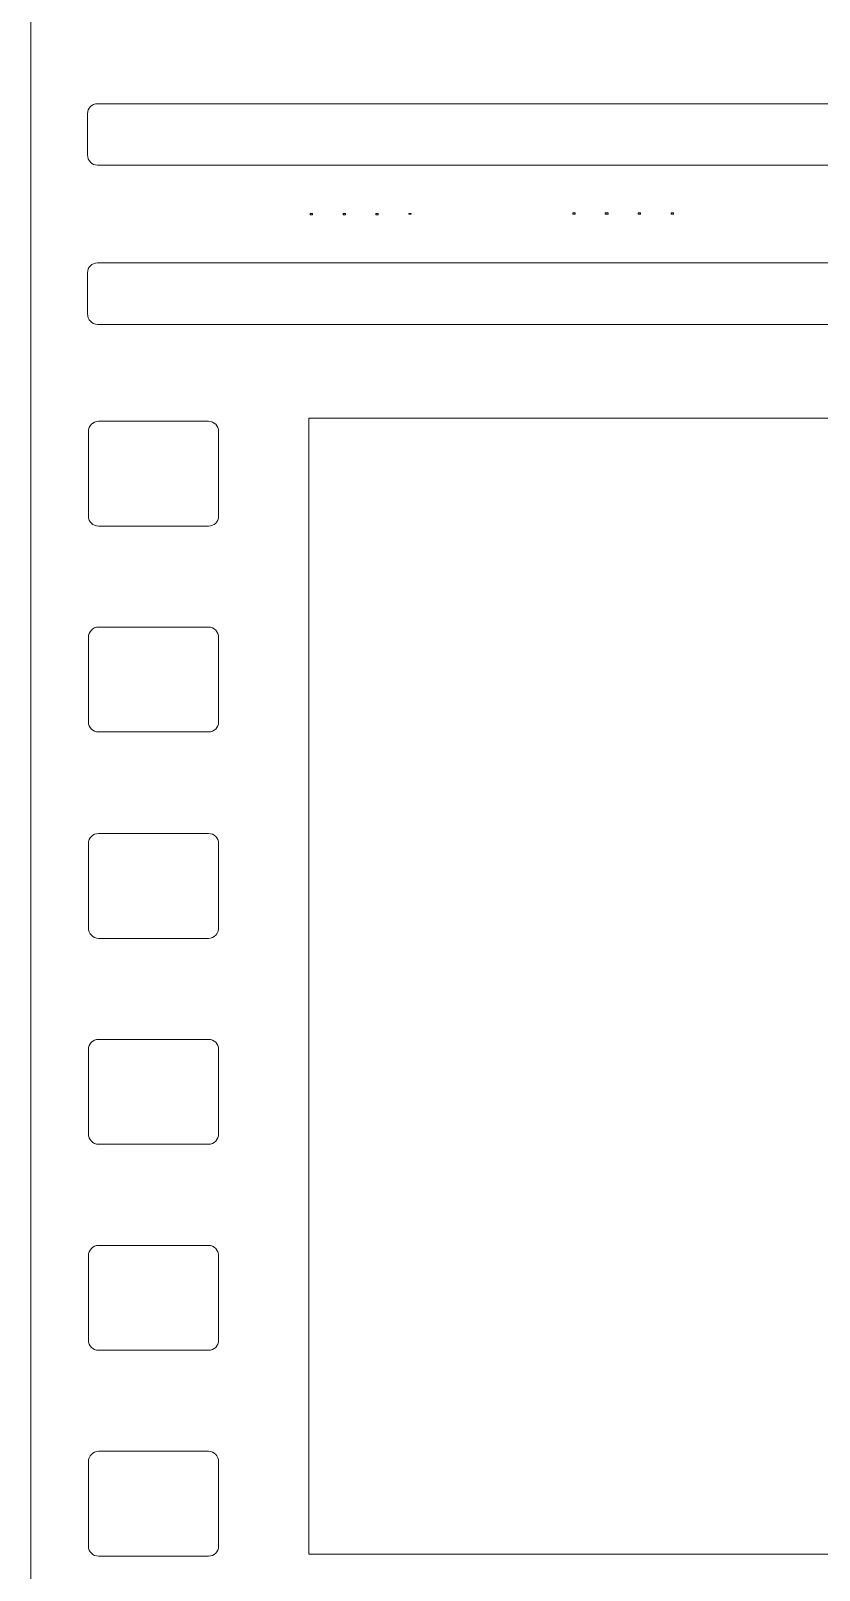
# Model space of a CAD drawing. Header units: centimetres. Extents: x -7.3 to 7.2, y -9.5 to 9.5.
# Drawn here: x -7.291 to -5.923, y 1.647 to 4.317 of the extents above; entities that cross this region are included whole.
import ezdxf

# ---------------------------------------------------------------- set-up
doc = ezdxf.new("R2010")
doc.units = ezdxf.units.CM
doc.header["$MEASUREMENT"] = 0
doc.layers.add('Layer 1', color=7, linetype='Continuous')

msp = doc.modelspace()

# ---------------------------------------------------------------- linework, layer by layer
at = {"layer": 'Layer 1', "lineweight": 9}
for points, knots in [([(-4.46691, 9.52087), (-4.46691, 9.52087), (-4.57605, 9.34393), (-4.57605, 9.34393), (-4.57605, 9.34393), (-4.57605, 9.34393), (-4.61905, 9.34393), (-4.61905, 9.34393), (-4.61905, 9.34393), (-4.61905, 9.34393), (-7.29051, 9.34393), (-7.29051, 9.34393), (-7.29051, 9.34393), (-7.29051, 9.34393), (-7.29051, -9.34393), (-7.29051, -9.34393), (-7.29051, -9.34393), (-7.29051, -9.34393), (-4.61905, -9.34393), (-4.61905, -9.34393), (-4.61905, -9.34393), (-4.61905, -9.34393), (-4.57605, -9.34393), (-4.57605, -9.34393), (-4.57605, -9.34393), (-4.57605, -9.34393), (-4.46691, -9.52004), (-4.46691, -9.52004), (-4.46691, -9.52004), (-4.46691, -9.52004), (-2.11956, -9.52004), (-2.11956, -9.52004), (-2.11956, -9.52004), (-2.11956, -9.52004), (-2.02778, -9.34393), (-2.02778, -9.34393), (-2.02778, -9.34393), (-2.02778, -9.34393), (-1.95172, -9.34393), (-1.95172, -9.34393), (-1.95172, -9.34393), (-1.95172, -9.34393), (-1.95172, -9.28026), (-1.95172, -9.28026), (-1.95172, -9.28026), (-1.95172, -9.28026), (-1.79214, -9.19675), (-1.79214, -9.19675), (-1.79214, -9.19675), (-1.79214, -9.19675), (-1.79214, -6.8494), (-1.79214, -6.8494), (-1.79214, -6.8494), (-1.79214, -6.8494), (-1.95172, -6.75101), (-1.95172, -6.75101), (-1.95172, -6.75101), (-1.95172, -6.75101), (-1.94841, -6.5997), (-1.94841, -6.5997), (-1.94841, -6.5997), (-1.94841, -6.5997), (-1.78883, -6.50131), (-1.78883, -6.50131), (-1.78883, -6.50131), (-1.78883, -6.50131), (-1.78883, -4.15396), (-1.78883, -4.15396), (-1.78883, -4.15396), (-1.78883, -4.15396), (-1.94841, -4.0721), (-1.94841, -4.0721), (-1.94841, -4.0721), (-1.94841, -4.0721), (-1.94841, -3.92989), (-1.94841, -3.92989), (-1.94841, -3.92989), (-1.94841, -3.92989), (-1.78883, -3.83232), (-1.78883, -3.83232), (-1.78883, -3.83232), (-1.78883, -3.83232), (-1.78883, -1.48497), (-1.78883, -1.48497), (-1.78883, -1.48497), (-1.78883, -1.48497), (-1.94841, -1.40229), (-1.94841, -1.40229), (-1.94841, -1.40229), (-1.94841, -1.40229), (-1.94841, -1.26008), (-1.94841, -1.26008), (-1.94841, -1.26008), (-1.94841, -1.26008), (-1.78883, -1.16169), (-1.78883, -1.16169), (-1.78883, -1.16169), (-1.78883, -1.16169), (-1.78883, 1.18484), (-1.78883, 1.18484), (-1.78883, 1.18484), (-1.78883, 1.18484), (-1.94841, 1.26752), (-1.94841, 1.26752), (-1.94841, 1.26752), (-1.94841, 1.26752), (-1.94841, 1.40891), (-1.94841, 1.40891), (-1.94841, 1.40891), (-1.94841, 1.40891), (-1.78883, 1.50647), (-1.78883, 1.50647), (-1.78883, 1.50647), (-1.78883, 1.50647), (-1.78883, 3.85382), (-1.78883, 3.85382), (-1.78883, 3.85382), (-1.78883, 3.85382), (-1.94841, 3.9365), (-1.94841, 3.9365), (-1.94841, 3.9365), (-1.94841, 3.9365), (-1.94841, 4.07872), (-1.94841, 4.07872), (-1.94841, 4.07872), (-1.94841, 4.07872), (-1.78883, 4.17711), (-1.78883, 4.17711), (-1.78883, 4.17711), (-1.78883, 4.17711), (-1.78883, 6.52363), (-1.78883, 6.52363), (-1.78883, 6.52363), (-1.78883, 6.52363), (-1.94841, 6.60632), (-1.94841, 6.60632), (-1.94841, 6.60632), (-1.94841, 6.60632), (-1.95172, 6.75184), (-1.95172, 6.75184), (-1.95172, 6.75184), (-1.95172, 6.75184), (-1.79214, 6.85023), (-1.79214, 6.85023), (-1.79214, 6.85023), (-1.79214, 6.85023), (-1.79214, 9.19758), (-1.79214, 9.19758), (-1.79214, 9.19758), (-1.79214, 9.19758), (-1.95172, 9.28026), (-1.95172, 9.28026), (-1.95172, 9.28026), (-1.95172, 9.28026), (-1.95172, 9.34393), (-1.95172, 9.34393), (-1.95172, 9.34393), (-1.95172, 9.34393), (-2.02778, 9.34393), (-2.02778, 9.34393), (-2.02778, 9.34393), (-2.02778, 9.34393), (-2.11956, 9.52087), (-2.11956, 9.52087), (-2.11956, 9.52087), (-2.11956, 9.52087), (-4.46691, 9.52087), (-4.46691, 9.52087)], [0, 0, 0, 0, 0.0232558, 0.0232558, 0.0232558, 0.0232558, 0.0465116, 0.0465116, 0.0465116, 0.0465116, 0.0697674, 0.0697674, 0.0697674, 0.0697674, 0.0930233, 0.0930233, 0.0930233, 0.0930233, 0.1162791, 0.1162791, 0.1162791, 0.1162791, 0.1395349, 0.1395349, 0.1395349, 0.1395349, 0.1627907, 0.1627907, 0.1627907, 0.1627907, 0.1860465, 0.1860465, 0.1860465, 0.1860465, 0.2093023, 0.2093023, 0.2093023, 0.2093023, 0.2325581, 0.2325581, 0.2325581, 0.2325581, 0.255814, 0.255814, 0.255814, 0.255814, 0.2790698, 0.2790698, 0.2790698, 0.2790698, 0.3023256, 0.3023256, 0.3023256, 0.3023256, 0.3255814, 0.3255814, 0.3255814, 0.3255814, 0.3488372, 0.3488372, 0.3488372, 0.3488372, 0.372093, 0.372093, 0.372093, 0.372093, 0.3953488, 0.3953488, 0.3953488, 0.3953488, 0.4186047, 0.4186047, 0.4186047, 0.4186047, 0.4418605, 0.4418605, 0.4418605, 0.4418605, 0.4651163, 0.4651163, 0.4651163, 0.4651163, 0.4883721, 0.4883721, 0.4883721, 0.4883721, 0.5116279, 0.5116279, 0.5116279, 0.5116279, 0.5348837, 0.5348837, 0.5348837, 0.5348837, 0.5581395, 0.5581395, 0.5581395, 0.5581395, 0.5813953, 0.5813953, 0.5813953, 0.5813953, 0.6046512, 0.6046512, 0.6046512, 0.6046512, 0.627907, 0.627907, 0.627907, 0.627907, 0.6511628, 0.6511628, 0.6511628, 0.6511628, 0.6744186, 0.6744186, 0.6744186, 0.6744186, 0.6976744, 0.6976744, 0.6976744, 0.6976744, 0.7209302, 0.7209302, 0.7209302, 0.7209302, 0.744186, 0.744186, 0.744186, 0.744186, 0.7674419, 0.7674419, 0.7674419, 0.7674419, 0.7906977, 0.7906977, 0.7906977, 0.7906977, 0.8139535, 0.8139535, 0.8139535, 0.8139535, 0.8372093, 0.8372093, 0.8372093, 0.8372093, 0.8604651, 0.8604651, 0.8604651, 0.8604651, 0.8837209, 0.8837209, 0.8837209, 0.8837209, 0.9069767, 0.9069767, 0.9069767, 0.9069767, 0.9302326, 0.9302326, 0.9302326, 0.9302326, 0.9534884, 0.9534884, 0.9534884, 0.9534884, 1, 1, 1, 1]), ([(-7.17476, 4.19034), (-7.17476, 4.19034), (-4.73315, 4.19034), (-4.73315, 4.19034), (-4.73315, 4.19034), (-4.7233, 4.19034), (-4.71496, 4.18283), (-4.71496, 4.17298), (-4.71496, 4.17298), (-4.71496, 4.17298), (-4.71496, 4.10187), (-4.71496, 4.10187), (-4.71496, 4.10187), (-4.71496, 4.09202), (-4.7233, 4.08368), (-4.73315, 4.08368), (-4.73315, 4.08368), (-4.73315, 4.08368), (-7.17476, 4.08368), (-7.17476, 4.08368), (-7.17476, 4.08368), (-7.18461, 4.08368), (-7.19212, 4.09202), (-7.19212, 4.10187), (-7.19212, 4.10187), (-7.19212, 4.10187), (-7.19212, 4.17298), (-7.19212, 4.17298), (-7.19212, 4.17298), (-7.19212, 4.18283), (-7.18461, 4.19034), (-7.17476, 4.19034)], [0, 0, 0, 0, 0.1111111, 0.1111111, 0.1111111, 0.1111111, 0.2222222, 0.2222222, 0.2222222, 0.2222222, 0.3333333, 0.3333333, 0.3333333, 0.3333333, 0.4444444, 0.4444444, 0.4444444, 0.4444444, 0.5555556, 0.5555556, 0.5555556, 0.5555556, 0.6666667, 0.6666667, 0.6666667, 0.6666667, 0.7777778, 0.7777778, 0.7777778, 0.7777778, 1, 1, 1, 1]), ([(-6.80599, 4.00017), (-6.80599, 4.00017), (-6.80186, 4.00017), (-6.80186, 4.00017), (-6.80186, 4.00017), (-6.80186, 4.00017), (-6.80186, 3.99769), (-6.80186, 3.99769), (-6.80186, 3.99769), (-6.80186, 3.99769), (-6.80599, 3.99769), (-6.80599, 3.99769), (-6.80599, 3.99769), (-6.80599, 3.99769), (-6.80599, 4.00017), (-6.80599, 4.00017)], [0, 0, 0, 0, 0.2, 0.2, 0.2, 0.2, 0.4, 0.4, 0.4, 0.4, 0.6, 0.6, 0.6, 0.6, 1, 1, 1, 1]), ([(-6.74894, 4.00017), (-6.74894, 4.00017), (-6.74481, 4.00017), (-6.74481, 4.00017), (-6.74481, 4.00017), (-6.74481, 4.00017), (-6.74481, 3.99769), (-6.74481, 3.99769), (-6.74481, 3.99769), (-6.74481, 3.99769), (-6.74894, 3.99769), (-6.74894, 3.99769), (-6.74894, 3.99769), (-6.74894, 3.99769), (-6.74894, 4.00017), (-6.74894, 4.00017)], [0, 0, 0, 0, 0.2, 0.2, 0.2, 0.2, 0.4, 0.4, 0.4, 0.4, 0.6, 0.6, 0.6, 0.6, 1, 1, 1, 1]), ([(-6.69189, 4.00017), (-6.69189, 4.00017), (-6.68776, 4.00017), (-6.68776, 4.00017), (-6.68776, 4.00017), (-6.68776, 4.00017), (-6.68776, 3.99769), (-6.68776, 3.99769), (-6.68776, 3.99769), (-6.68776, 3.99769), (-6.69189, 3.99769), (-6.69189, 3.99769), (-6.69189, 3.99769), (-6.69189, 3.99769), (-6.69189, 4.00017), (-6.69189, 4.00017)], [0, 0, 0, 0, 0.2, 0.2, 0.2, 0.2, 0.4, 0.4, 0.4, 0.4, 0.6, 0.6, 0.6, 0.6, 1, 1, 1, 1]), ([(-6.63484, 4.00017), (-6.63484, 4.00017), (-6.63071, 4.00017), (-6.63071, 4.00017), (-6.63071, 4.00017), (-6.63071, 4.00017), (-6.63071, 3.99852), (-6.63071, 3.99852), (-6.63071, 3.99852), (-6.63071, 3.99852), (-6.63484, 3.99852), (-6.63484, 3.99852), (-6.63484, 3.99852), (-6.63484, 3.99852), (-6.63484, 4.00017), (-6.63484, 4.00017)], [0, 0, 0, 0, 0.2, 0.2, 0.2, 0.2, 0.4, 0.4, 0.4, 0.4, 0.6, 0.6, 0.6, 0.6, 1, 1, 1, 1]), ([(-6.35041, 4.001), (-6.35041, 4.001), (-6.34628, 4.001), (-6.34628, 4.001), (-6.34628, 4.001), (-6.34628, 4.001), (-6.34628, 3.99852), (-6.34628, 3.99852), (-6.34628, 3.99852), (-6.34628, 3.99852), (-6.35041, 3.99852), (-6.35041, 3.99852), (-6.35041, 3.99852), (-6.35041, 3.99852), (-6.35041, 4.001), (-6.35041, 4.001)], [0, 0, 0, 0, 0.2, 0.2, 0.2, 0.2, 0.4, 0.4, 0.4, 0.4, 0.6, 0.6, 0.6, 0.6, 1, 1, 1, 1]), ([(-6.29419, 4.001), (-6.29419, 4.001), (-6.28923, 4.001), (-6.28923, 4.001), (-6.28923, 4.001), (-6.28923, 4.001), (-6.28923, 3.99852), (-6.28923, 3.99852), (-6.28923, 3.99852), (-6.28923, 3.99852), (-6.29419, 3.99852), (-6.29419, 3.99852), (-6.29419, 3.99852), (-6.29419, 3.99852), (-6.29419, 4.001), (-6.29419, 4.001)], [0, 0, 0, 0, 0.2, 0.2, 0.2, 0.2, 0.4, 0.4, 0.4, 0.4, 0.6, 0.6, 0.6, 0.6, 1, 1, 1, 1]), ([(-6.23714, 4.001), (-6.23714, 4.001), (-6.233, 4.001), (-6.233, 4.001), (-6.233, 4.001), (-6.233, 4.001), (-6.233, 3.99852), (-6.233, 3.99852), (-6.233, 3.99852), (-6.233, 3.99852), (-6.23714, 3.99852), (-6.23714, 3.99852), (-6.23714, 3.99852), (-6.23714, 3.99852), (-6.23714, 4.001), (-6.23714, 4.001)], [0, 0, 0, 0, 0.2, 0.2, 0.2, 0.2, 0.4, 0.4, 0.4, 0.4, 0.6, 0.6, 0.6, 0.6, 1, 1, 1, 1]), ([(-6.18009, 4.001), (-6.18009, 4.001), (-6.17595, 4.001), (-6.17595, 4.001), (-6.17595, 4.001), (-6.17595, 4.001), (-6.17595, 3.99852), (-6.17595, 3.99852), (-6.17595, 3.99852), (-6.17595, 3.99852), (-6.18009, 3.99852), (-6.18009, 3.99852), (-6.18009, 3.99852), (-6.18009, 3.99852), (-6.18009, 4.001), (-6.18009, 4.001)], [0, 0, 0, 0, 0.2, 0.2, 0.2, 0.2, 0.4, 0.4, 0.4, 0.4, 0.6, 0.6, 0.6, 0.6, 1, 1, 1, 1]), ([(-7.17476, 3.91418), (-7.17476, 3.91418), (-4.73315, 3.91418), (-4.73315, 3.91418), (-4.73315, 3.91418), (-4.7233, 3.91418), (-4.71496, 3.90667), (-4.71496, 3.89682), (-4.71496, 3.89682), (-4.71496, 3.89682), (-4.71496, 3.82571), (-4.71496, 3.82571), (-4.71496, 3.82571), (-4.71496, 3.81586), (-4.7233, 3.80752), (-4.73315, 3.80752), (-4.73315, 3.80752), (-4.73315, 3.80752), (-7.17476, 3.80752), (-7.17476, 3.80752), (-7.17476, 3.80752), (-7.18461, 3.80752), (-7.19212, 3.81586), (-7.19212, 3.82571), (-7.19212, 3.82571), (-7.19212, 3.82571), (-7.19212, 3.89682), (-7.19212, 3.89682), (-7.19212, 3.89682), (-7.19212, 3.90667), (-7.18461, 3.91418), (-7.17476, 3.91418)], [0, 0, 0, 0, 0.1111111, 0.1111111, 0.1111111, 0.1111111, 0.2222222, 0.2222222, 0.2222222, 0.2222222, 0.3333333, 0.3333333, 0.3333333, 0.3333333, 0.4444444, 0.4444444, 0.4444444, 0.4444444, 0.5555556, 0.5555556, 0.5555556, 0.5555556, 0.6666667, 0.6666667, 0.6666667, 0.6666667, 0.7777778, 0.7777778, 0.7777778, 0.7777778, 1, 1, 1, 1]), ([(-7.1731, 3.63967), (-7.1731, 3.63967), (-6.98211, 3.63967), (-6.98211, 3.63967), (-6.98211, 3.63967), (-6.97225, 3.63967), (-6.96474, 3.63134), (-6.96474, 3.62148), (-6.96474, 3.62148), (-6.96474, 3.62148), (-6.96474, 3.47514), (-6.96474, 3.47514), (-6.96474, 3.47514), (-6.96474, 3.46529), (-6.97225, 3.45777), (-6.98211, 3.45777), (-6.98211, 3.45777), (-6.98211, 3.45777), (-7.1731, 3.45777), (-7.1731, 3.45777), (-7.1731, 3.45777), (-7.18295, 3.45777), (-7.19047, 3.46529), (-7.19047, 3.47514), (-7.19047, 3.47514), (-7.19047, 3.47514), (-7.19047, 3.62148), (-7.19047, 3.62148), (-7.19047, 3.62148), (-7.19047, 3.63134), (-7.18295, 3.63967), (-7.1731, 3.63967)], [0, 0, 0, 0, 0.1111111, 0.1111111, 0.1111111, 0.1111111, 0.2222222, 0.2222222, 0.2222222, 0.2222222, 0.3333333, 0.3333333, 0.3333333, 0.3333333, 0.4444444, 0.4444444, 0.4444444, 0.4444444, 0.5555556, 0.5555556, 0.5555556, 0.5555556, 0.6666667, 0.6666667, 0.6666667, 0.6666667, 0.7777778, 0.7777778, 0.7777778, 0.7777778, 1, 1, 1, 1]), ([(-6.80847, 3.64464), (-6.80847, 3.64464), (-5.09116, 3.64464), (-5.09116, 3.64464), (-5.09116, 3.64464), (-5.09116, 3.64464), (-5.09116, 1.67432), (-5.09116, 1.67432), (-5.09116, 1.67432), (-5.09116, 1.67432), (-6.80847, 1.67432), (-6.80847, 1.67432), (-6.80847, 1.67432), (-6.80847, 1.67432), (-6.80847, 3.64464), (-6.80847, 3.64464)], [0, 0, 0, 0, 0.2, 0.2, 0.2, 0.2, 0.4, 0.4, 0.4, 0.4, 0.6, 0.6, 0.6, 0.6, 1, 1, 1, 1]), ([(-7.1731, 3.28249), (-7.1731, 3.28249), (-6.98211, 3.28249), (-6.98211, 3.28249), (-6.98211, 3.28249), (-6.97225, 3.28249), (-6.96474, 3.27415), (-6.96474, 3.2643), (-6.96474, 3.2643), (-6.96474, 3.2643), (-6.96474, 3.11795), (-6.96474, 3.11795), (-6.96474, 3.11795), (-6.96474, 3.1081), (-6.97225, 3.10059), (-6.98211, 3.10059), (-6.98211, 3.10059), (-6.98211, 3.10059), (-7.1731, 3.10059), (-7.1731, 3.10059), (-7.1731, 3.10059), (-7.18295, 3.10059), (-7.19047, 3.1081), (-7.19047, 3.11795), (-7.19047, 3.11795), (-7.19047, 3.11795), (-7.19047, 3.2643), (-7.19047, 3.2643), (-7.19047, 3.2643), (-7.19047, 3.27415), (-7.18295, 3.28249), (-7.1731, 3.28249)], [0, 0, 0, 0, 0.1111111, 0.1111111, 0.1111111, 0.1111111, 0.2222222, 0.2222222, 0.2222222, 0.2222222, 0.3333333, 0.3333333, 0.3333333, 0.3333333, 0.4444444, 0.4444444, 0.4444444, 0.4444444, 0.5555556, 0.5555556, 0.5555556, 0.5555556, 0.6666667, 0.6666667, 0.6666667, 0.6666667, 0.7777778, 0.7777778, 0.7777778, 0.7777778, 1, 1, 1, 1]), ([(-7.1731, 2.92447), (-7.1731, 2.92447), (-6.98211, 2.92447), (-6.98211, 2.92447), (-6.98211, 2.92447), (-6.97225, 2.92447), (-6.96474, 2.91696), (-6.96474, 2.90711), (-6.96474, 2.90711), (-6.96474, 2.90711), (-6.96474, 2.76076), (-6.96474, 2.76076), (-6.96474, 2.76076), (-6.96474, 2.75091), (-6.97225, 2.74257), (-6.98211, 2.74257), (-6.98211, 2.74257), (-6.98211, 2.74257), (-7.1731, 2.74257), (-7.1731, 2.74257), (-7.1731, 2.74257), (-7.18295, 2.74257), (-7.19047, 2.75091), (-7.19047, 2.76076), (-7.19047, 2.76076), (-7.19047, 2.76076), (-7.19047, 2.90711), (-7.19047, 2.90711), (-7.19047, 2.90711), (-7.19047, 2.91696), (-7.18295, 2.92447), (-7.1731, 2.92447)], [0, 0, 0, 0, 0.1111111, 0.1111111, 0.1111111, 0.1111111, 0.2222222, 0.2222222, 0.2222222, 0.2222222, 0.3333333, 0.3333333, 0.3333333, 0.3333333, 0.4444444, 0.4444444, 0.4444444, 0.4444444, 0.5555556, 0.5555556, 0.5555556, 0.5555556, 0.6666667, 0.6666667, 0.6666667, 0.6666667, 0.7777778, 0.7777778, 0.7777778, 0.7777778, 1, 1, 1, 1]), ([(-7.1731, 2.56729), (-7.1731, 2.56729), (-6.98211, 2.56729), (-6.98211, 2.56729), (-6.98211, 2.56729), (-6.97225, 2.56729), (-6.96474, 2.55977), (-6.96474, 2.54992), (-6.96474, 2.54992), (-6.96474, 2.54992), (-6.96474, 2.40357), (-6.96474, 2.40357), (-6.96474, 2.40357), (-6.96474, 2.39372), (-6.97225, 2.38538), (-6.98211, 2.38538), (-6.98211, 2.38538), (-6.98211, 2.38538), (-7.1731, 2.38538), (-7.1731, 2.38538), (-7.1731, 2.38538), (-7.18295, 2.38538), (-7.19047, 2.39372), (-7.19047, 2.40357), (-7.19047, 2.40357), (-7.19047, 2.40357), (-7.19047, 2.54992), (-7.19047, 2.54992), (-7.19047, 2.54992), (-7.19047, 2.55977), (-7.18295, 2.56729), (-7.1731, 2.56729)], [0, 0, 0, 0, 0.1111111, 0.1111111, 0.1111111, 0.1111111, 0.2222222, 0.2222222, 0.2222222, 0.2222222, 0.3333333, 0.3333333, 0.3333333, 0.3333333, 0.4444444, 0.4444444, 0.4444444, 0.4444444, 0.5555556, 0.5555556, 0.5555556, 0.5555556, 0.6666667, 0.6666667, 0.6666667, 0.6666667, 0.7777778, 0.7777778, 0.7777778, 0.7777778, 1, 1, 1, 1]), ([(-7.1731, 2.2101), (-7.1731, 2.2101), (-6.98211, 2.2101), (-6.98211, 2.2101), (-6.98211, 2.2101), (-6.97225, 2.2101), (-6.96474, 2.20176), (-6.96474, 2.19191), (-6.96474, 2.19191), (-6.96474, 2.19191), (-6.96474, 2.04556), (-6.96474, 2.04556), (-6.96474, 2.04556), (-6.96474, 2.03571), (-6.97225, 2.0282), (-6.98211, 2.0282), (-6.98211, 2.0282), (-6.98211, 2.0282), (-7.1731, 2.0282), (-7.1731, 2.0282), (-7.1731, 2.0282), (-7.18295, 2.0282), (-7.19047, 2.03571), (-7.19047, 2.04556), (-7.19047, 2.04556), (-7.19047, 2.04556), (-7.19047, 2.19191), (-7.19047, 2.19191), (-7.19047, 2.19191), (-7.19047, 2.20176), (-7.18295, 2.2101), (-7.1731, 2.2101)], [0, 0, 0, 0, 0.1111111, 0.1111111, 0.1111111, 0.1111111, 0.2222222, 0.2222222, 0.2222222, 0.2222222, 0.3333333, 0.3333333, 0.3333333, 0.3333333, 0.4444444, 0.4444444, 0.4444444, 0.4444444, 0.5555556, 0.5555556, 0.5555556, 0.5555556, 0.6666667, 0.6666667, 0.6666667, 0.6666667, 0.7777778, 0.7777778, 0.7777778, 0.7777778, 1, 1, 1, 1]), ([(-7.1731, 1.85291), (-7.1731, 1.85291), (-6.98211, 1.85291), (-6.98211, 1.85291), (-6.98211, 1.85291), (-6.97225, 1.85291), (-6.96474, 1.84457), (-6.96474, 1.83472), (-6.96474, 1.83472), (-6.96474, 1.83472), (-6.96474, 1.68837), (-6.96474, 1.68837), (-6.96474, 1.68837), (-6.96474, 1.67852), (-6.97225, 1.67101), (-6.98211, 1.67101), (-6.98211, 1.67101), (-6.98211, 1.67101), (-7.1731, 1.67101), (-7.1731, 1.67101), (-7.1731, 1.67101), (-7.18295, 1.67101), (-7.19047, 1.67852), (-7.19047, 1.68837), (-7.19047, 1.68837), (-7.19047, 1.68837), (-7.19047, 1.83472), (-7.19047, 1.83472), (-7.19047, 1.83472), (-7.19047, 1.84457), (-7.18295, 1.85291), (-7.1731, 1.85291)], [0, 0, 0, 0, 0.1111111, 0.1111111, 0.1111111, 0.1111111, 0.2222222, 0.2222222, 0.2222222, 0.2222222, 0.3333333, 0.3333333, 0.3333333, 0.3333333, 0.4444444, 0.4444444, 0.4444444, 0.4444444, 0.5555556, 0.5555556, 0.5555556, 0.5555556, 0.6666667, 0.6666667, 0.6666667, 0.6666667, 0.7777778, 0.7777778, 0.7777778, 0.7777778, 1, 1, 1, 1])]:
    msp.add_open_spline(points, degree=3, knots=knots, dxfattribs=at)

doc.saveas('drawing.dxf')
